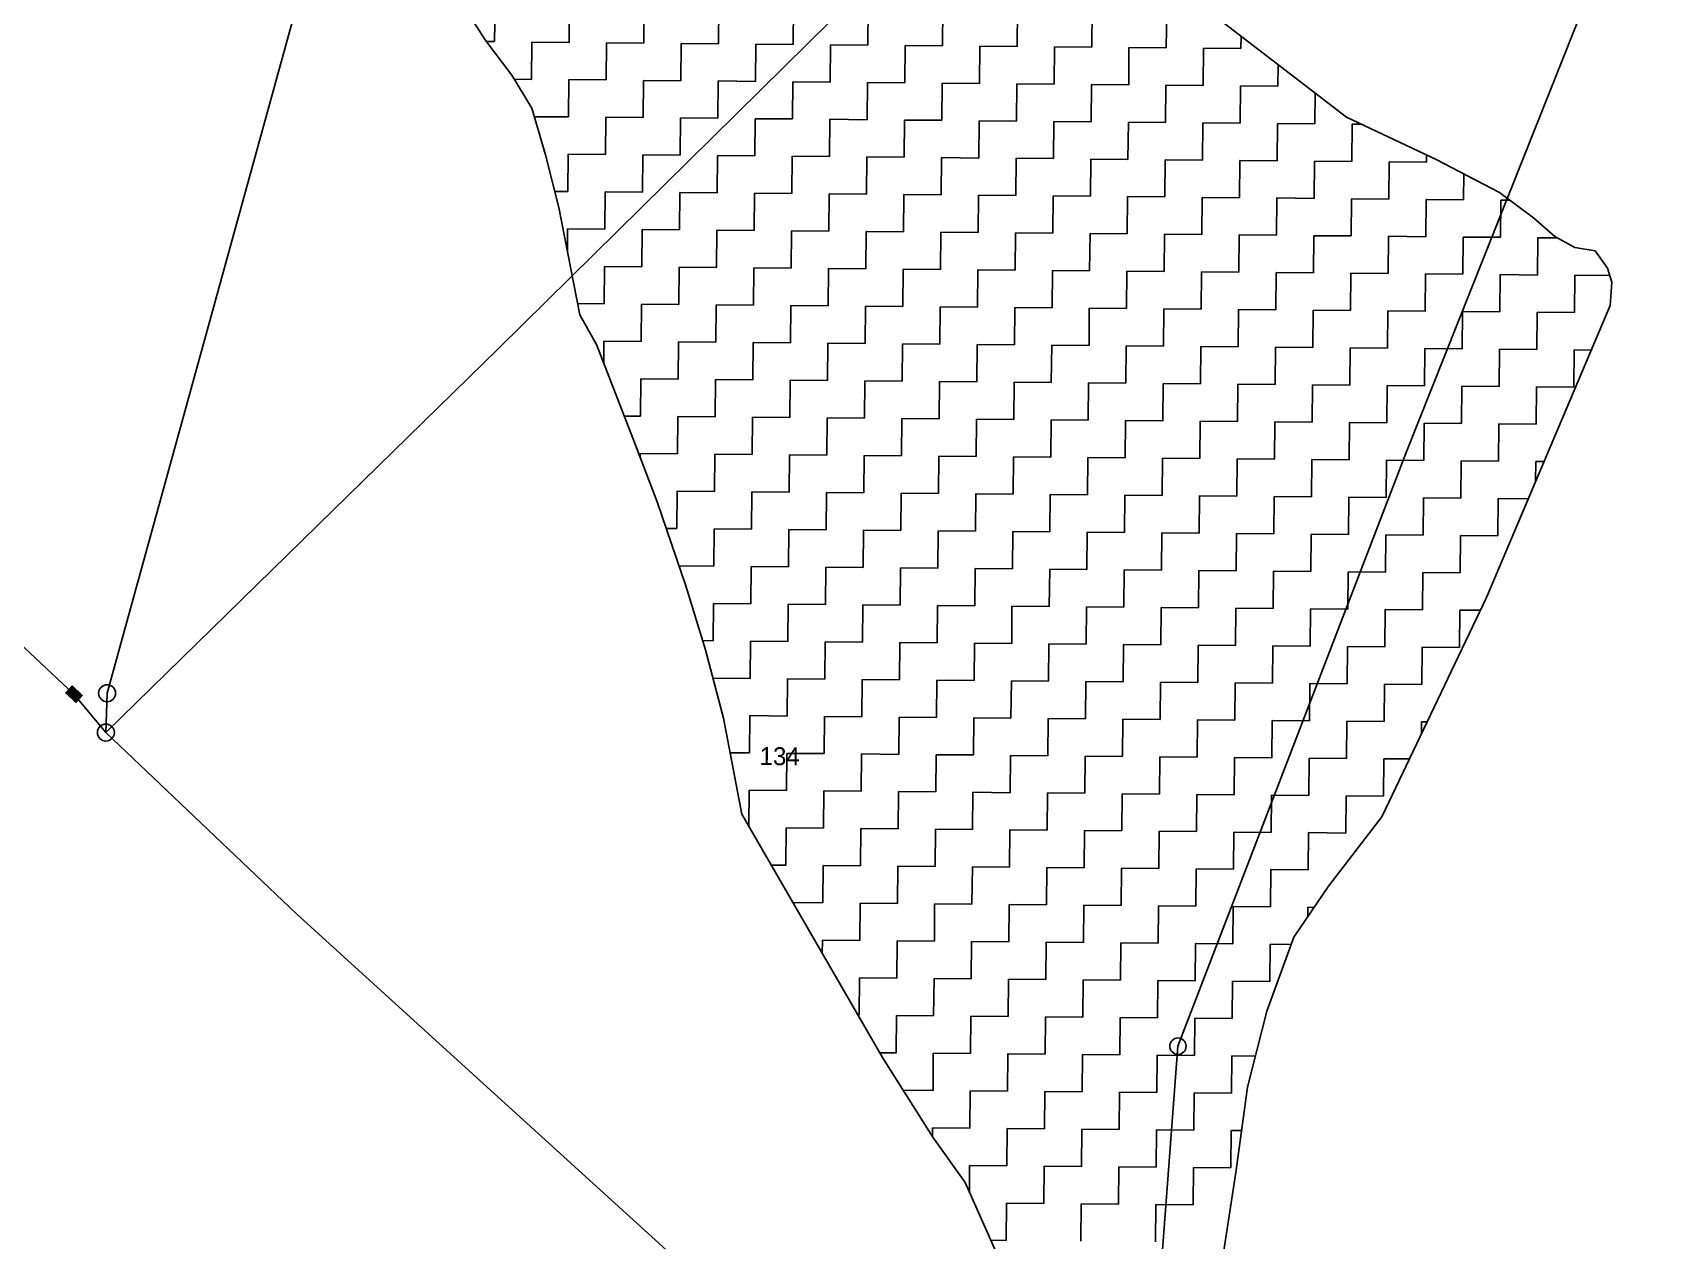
# Model space of a CAD drawing. Header units: metres. Extents: x 286188 to 288650, y 2015524 to 2018848.
# Drawn here: x 288218.7 to 288639.6, y 2017044.2 to 2017358.1 of the extents above; entities that cross this region are included whole.
import ezdxf
from ezdxf.enums import TextEntityAlignment as Align

# ---------------------------------------------------------------- set-up
doc = ezdxf.new("R2010")
doc.units = ezdxf.units.M
doc.header["$MEASUREMENT"] = 0
for name, color, linetype in [('POLY_HATCH', 12, 'Continuous'), ('POLY_PARCEL', 6, 'Continuous'), ('TEXT_PARCEL', 7, 'Continuous'), ('V_BOUND_LINE', 7, 'Continuous')]:
    doc.layers.add(name, color=color, linetype=linetype)
doc.styles.add('TEXT_MAP', font='', dxfattribs={"height": 1.8})
doc.styles.get('TEXT_MAP').set_extended_font_data('Kruti Dev 050')

msp = doc.modelspace()

# ---------------------------------------------------------------- hatches: boundary and pattern name
msp.add_hatch(color=256).paths.add_polyline_path([(288229, 2017188.27), (288227.3, 2017186.45), (288229.92, 2017184), (288231.62, 2017185.81)])

# ---------------------------------------------------------------- linework, layer by layer
msp.add_lwpolyline([(288229.92, 2017184), (288227.3, 2017186.45), (288229, 2017188.27), (288231.62, 2017185.81)], close=True)
for centre, radius in [((288238.07, 2017186.36), 2.2), ((288237.75, 2017176.15), 2.2), ((288516.29, 2017094.66), 2.13)]:
    msp.add_circle(centre, radius)
at = {"layer": 'POLY_HATCH'}
for p, q in [((288336.48, 2017355.84), (288324.04, 2017375.25)), ((288522.37, 2017365), (288560.04, 2017336.03)), ((288343.26, 2017346.91), (288336.48, 2017355.84)), ((288348.42, 2017338.4), (288343.26, 2017346.91)), ((288351.95, 2017326.27), (288348.42, 2017338.4)), ((288560.04, 2017336.03), (288583.34, 2017325.06)), ((288355.45, 2017312.53), (288351.95, 2017326.27)), ((288583.34, 2017325.06), (288599.81, 2017316.44)), ((288360.85, 2017284.65), (288355.45, 2017312.53)), ((288599.81, 2017316.44), (288608.63, 2017309.91)), ((288608.63, 2017309.91), (288614.23, 2017305.02)), ((288614.23, 2017305.02), (288619.45, 2017302.15)), ((288619.45, 2017302.15), (288624.69, 2017301.3)), ((288624.69, 2017301.3), (288627.88, 2017296.83)), ((288627.88, 2017296.83), (288629.05, 2017293.19)), ((288629.05, 2017293.19), (288628.6, 2017287.15)), ((288628.6, 2017287.15), (288596.44, 2017211.23)), ((288365.22, 2017276.95), (288360.85, 2017284.65)), ((288374.68, 2017252.67), (288365.22, 2017276.95)), ((288380.99, 2017236.08), (288374.68, 2017252.67)), ((288388.46, 2017214.24), (288380.99, 2017236.08)), ((288393.55, 2017197.66), (288388.46, 2017214.24)), ((288596.44, 2017211.23), (288569.27, 2017154.27)), ((288398.23, 2017179.87), (288393.55, 2017197.66)), ((288402.95, 2017154.92), (288398.23, 2017179.87)), ((288439.5, 2017091.68), (288402.95, 2017154.92)), ((288569.27, 2017154.27), (288555.39, 2017136.25)), ((288555.39, 2017136.25), (288546.4, 2017123.03)), ((288546.4, 2017123.03), (288539.36, 2017103.73)), ((288539.36, 2017103.73), (288534.34, 2017084.02)), ((288452.63, 2017071), (288439.5, 2017091.68)), ((288534.34, 2017084.02), (288531.32, 2017061.87)), ((288461, 2017059.23), (288452.63, 2017071)), ((288531.32, 2017061.87), (288527.89, 2017039.32)), ((288469.7, 2017039.79), (288461, 2017059.23))]:
    msp.add_line(p, q, dxfattribs=at)
at = {"layer": 'POLY_HATCH', "linetype": 'Continuous'}
for p, q in [((288338.76, 2017355.66), (288338.85, 2017365.35)), ((288358.15, 2017355.48), (288358.24, 2017365.18)), ((288377.54, 2017355.31), (288377.63, 2017365)), ((288396.93, 2017355.13), (288397.02, 2017364.82)), ((288416.32, 2017354.95), (288416.41, 2017364.65)), ((288435.71, 2017354.78), (288435.8, 2017364.47)), ((288455.1, 2017354.6), (288455.19, 2017364.3)), ((288474.49, 2017354.43), (288474.58, 2017364.12)), ((288493.88, 2017354.25), (288493.97, 2017363.95)), ((288513.27, 2017354.08), (288513.36, 2017363.77)), ((288336.61, 2017355.68), (288338.76, 2017355.66)), ((288348.37, 2017345.87), (288348.46, 2017355.57)), ((288348.46, 2017355.57), (288358.15, 2017355.48)), ((288367.76, 2017345.7), (288367.84, 2017355.39)), ((288367.84, 2017355.39), (288377.54, 2017355.31)), ((288387.15, 2017345.52), (288387.23, 2017355.22)), ((288387.23, 2017355.22), (288396.93, 2017355.13)), ((288406.54, 2017345.35), (288406.62, 2017355.04)), ((288406.62, 2017355.04), (288416.32, 2017354.95)), ((288425.93, 2017345.17), (288426.01, 2017354.87)), ((288426.01, 2017354.87), (288435.71, 2017354.78)), ((288445.32, 2017345), (288445.4, 2017354.69)), ((288445.4, 2017354.69), (288455.1, 2017354.6)), ((288464.71, 2017344.82), (288464.79, 2017354.52)), ((288464.79, 2017354.52), (288474.49, 2017354.43)), ((288532.66, 2017353.9), (288532.69, 2017357.07)), ((288484.1, 2017344.65), (288484.18, 2017354.34)), ((288484.18, 2017354.34), (288493.88, 2017354.25)), ((288503.49, 2017344.47), (288503.57, 2017354.17)), ((288503.57, 2017354.17), (288513.27, 2017354.08)), ((288522.87, 2017344.3), (288522.96, 2017353.99)), ((288522.96, 2017353.99), (288532.66, 2017353.9)), ((288542.26, 2017344.12), (288542.31, 2017349.66)), ((288343.86, 2017345.91), (288348.37, 2017345.87)), ((288357.97, 2017336.09), (288358.06, 2017345.79)), ((288358.06, 2017345.79), (288367.76, 2017345.7)), ((288377.36, 2017335.92), (288377.45, 2017345.61)), ((288377.45, 2017345.61), (288387.15, 2017345.52)), ((288396.75, 2017335.74), (288396.84, 2017345.44)), ((288396.84, 2017345.44), (288406.54, 2017345.35)), ((288416.14, 2017335.57), (288416.23, 2017345.26)), ((288416.23, 2017345.26), (288425.93, 2017345.17)), ((288435.53, 2017335.39), (288435.62, 2017345.09)), ((288435.62, 2017345.09), (288445.32, 2017345)), ((288454.92, 2017335.22), (288455.01, 2017344.91)), ((288455.01, 2017344.91), (288464.71, 2017344.82)), ((288474.31, 2017335.04), (288474.4, 2017344.73)), ((288474.4, 2017344.73), (288484.1, 2017344.65)), ((288493.7, 2017334.86), (288493.79, 2017344.56)), ((288493.79, 2017344.56), (288503.49, 2017344.47)), ((288513.09, 2017334.69), (288513.18, 2017344.38)), ((288513.18, 2017344.38), (288522.87, 2017344.3)), ((288532.48, 2017334.51), (288532.57, 2017344.21)), ((288532.57, 2017344.21), (288542.26, 2017344.12)), ((288551.87, 2017334.34), (288551.94, 2017342.25)), ((288349.07, 2017336.17), (288357.97, 2017336.09)), ((288367.58, 2017326.31), (288367.67, 2017336)), ((288367.67, 2017336), (288377.36, 2017335.92)), ((288386.97, 2017326.13), (288387.06, 2017335.83)), ((288387.06, 2017335.83), (288396.75, 2017335.74)), ((288406.36, 2017325.96), (288406.45, 2017335.65)), ((288406.45, 2017335.65), (288416.14, 2017335.57)), ((288425.75, 2017325.78), (288425.84, 2017335.48)), ((288425.84, 2017335.48), (288435.53, 2017335.39)), ((288445.14, 2017325.61), (288445.23, 2017335.3)), ((288445.23, 2017335.3), (288454.92, 2017335.22)), ((288464.53, 2017325.43), (288464.62, 2017335.13)), ((288464.62, 2017335.13), (288474.31, 2017335.04)), ((288483.92, 2017325.26), (288484.01, 2017334.95)), ((288484.01, 2017334.95), (288493.7, 2017334.86)), ((288503.31, 2017325.08), (288503.4, 2017334.78)), ((288503.4, 2017334.78), (288513.09, 2017334.69)), ((288522.7, 2017324.91), (288522.79, 2017334.6)), ((288522.79, 2017334.6), (288532.48, 2017334.51)), ((288542.09, 2017324.73), (288542.18, 2017334.43)), ((288542.18, 2017334.43), (288551.87, 2017334.34)), ((288561.48, 2017324.56), (288561.57, 2017334.25)), ((288561.57, 2017334.25), (288563.86, 2017334.23)), ((288357.8, 2017316.7), (288357.89, 2017326.4)), ((288357.89, 2017326.4), (288367.58, 2017326.31)), ((288377.19, 2017316.53), (288377.28, 2017326.22)), ((288377.28, 2017326.22), (288386.97, 2017326.13)), ((288396.58, 2017316.35), (288396.67, 2017326.05)), ((288396.67, 2017326.05), (288406.36, 2017325.96)), ((288415.97, 2017316.18), (288416.06, 2017325.87)), ((288416.06, 2017325.87), (288425.75, 2017325.78)), ((288435.36, 2017316), (288435.45, 2017325.7)), ((288435.45, 2017325.7), (288445.14, 2017325.61)), ((288454.75, 2017315.83), (288454.84, 2017325.52)), ((288454.84, 2017325.52), (288464.53, 2017325.43)), ((288474.14, 2017315.65), (288474.23, 2017325.35)), ((288474.23, 2017325.35), (288483.92, 2017325.26)), ((288493.53, 2017315.48), (288493.62, 2017325.17)), ((288493.62, 2017325.17), (288503.31, 2017325.08)), ((288512.92, 2017315.3), (288513, 2017324.99)), ((288513, 2017324.99), (288522.7, 2017324.91)), ((288580.87, 2017324.38), (288580.89, 2017326.22)), ((288532.31, 2017315.12), (288532.39, 2017324.82)), ((288532.39, 2017324.82), (288542.09, 2017324.73)), ((288551.7, 2017314.95), (288551.78, 2017324.64)), ((288551.78, 2017324.64), (288561.48, 2017324.56)), ((288571.09, 2017314.77), (288571.17, 2017324.47)), ((288571.17, 2017324.47), (288580.87, 2017324.38)), ((288590.48, 2017314.6), (288590.54, 2017321.3)), ((288354.38, 2017316.73), (288357.8, 2017316.7)), ((288367.41, 2017306.92), (288367.49, 2017316.61)), ((288367.49, 2017316.61), (288377.19, 2017316.53)), ((288386.8, 2017306.74), (288386.88, 2017316.44)), ((288386.88, 2017316.44), (288396.58, 2017316.35)), ((288406.19, 2017306.57), (288406.27, 2017316.26)), ((288406.27, 2017316.26), (288415.97, 2017316.18)), ((288425.58, 2017306.39), (288425.66, 2017316.09)), ((288425.66, 2017316.09), (288435.36, 2017316)), ((288444.97, 2017306.22), (288445.05, 2017315.91)), ((288445.05, 2017315.91), (288454.75, 2017315.83)), ((288464.36, 2017306.04), (288464.44, 2017315.74)), ((288464.44, 2017315.74), (288474.14, 2017315.65)), ((288483.75, 2017305.87), (288483.83, 2017315.56)), ((288483.83, 2017315.56), (288493.53, 2017315.48)), ((288503.13, 2017305.69), (288503.22, 2017315.39)), ((288503.22, 2017315.39), (288512.92, 2017315.3)), ((288522.52, 2017305.52), (288522.61, 2017315.21)), ((288522.61, 2017315.21), (288532.31, 2017315.12)), ((288541.91, 2017305.34), (288542, 2017315.04)), ((288542, 2017315.04), (288551.7, 2017314.95)), ((288561.3, 2017305.17), (288561.39, 2017314.86)), ((288561.39, 2017314.86), (288571.09, 2017314.77)), ((288580.69, 2017304.99), (288580.78, 2017314.69)), ((288580.78, 2017314.69), (288590.48, 2017314.6)), ((288600.08, 2017304.82), (288600.17, 2017314.51)), ((288600.17, 2017314.51), (288602.45, 2017314.49)), ((288357.66, 2017301.13), (288357.71, 2017307.01)), ((288357.71, 2017307.01), (288367.41, 2017306.92)), ((288377.01, 2017297.14), (288377.1, 2017306.83)), ((288377.1, 2017306.83), (288386.8, 2017306.74)), ((288396.4, 2017296.96), (288396.49, 2017306.66)), ((288396.49, 2017306.66), (288406.19, 2017306.57)), ((288415.79, 2017296.79), (288415.88, 2017306.48)), ((288415.88, 2017306.48), (288425.58, 2017306.39)), ((288435.18, 2017296.61), (288435.27, 2017306.31)), ((288435.27, 2017306.31), (288444.97, 2017306.22)), ((288454.57, 2017296.44), (288454.66, 2017306.13)), ((288454.66, 2017306.13), (288464.36, 2017306.04)), ((288473.96, 2017296.26), (288474.05, 2017305.96)), ((288474.05, 2017305.96), (288483.75, 2017305.87)), ((288493.35, 2017296.09), (288493.44, 2017305.78)), ((288493.44, 2017305.78), (288503.13, 2017305.69)), ((288512.74, 2017295.91), (288512.83, 2017305.61)), ((288512.83, 2017305.61), (288522.52, 2017305.52)), ((288532.13, 2017295.74), (288532.22, 2017305.43)), ((288532.22, 2017305.43), (288541.91, 2017305.34)), ((288551.52, 2017295.56), (288551.61, 2017305.25)), ((288551.61, 2017305.25), (288561.3, 2017305.17)), ((288570.91, 2017295.38), (288571, 2017305.08)), ((288571, 2017305.08), (288580.69, 2017304.99)), ((288590.3, 2017295.21), (288590.39, 2017304.9)), ((288590.39, 2017304.9), (288600.08, 2017304.82)), ((288609.69, 2017295.03), (288609.78, 2017304.73)), ((288609.78, 2017304.73), (288614.85, 2017304.68)), ((288367.23, 2017287.53), (288367.32, 2017297.22)), ((288367.32, 2017297.22), (288377.01, 2017297.14)), ((288386.62, 2017287.35), (288386.71, 2017297.05)), ((288386.71, 2017297.05), (288396.4, 2017296.96)), ((288406.01, 2017287.18), (288406.1, 2017296.87)), ((288406.1, 2017296.87), (288415.79, 2017296.79)), ((288425.4, 2017287), (288425.49, 2017296.7)), ((288425.49, 2017296.7), (288435.18, 2017296.61)), ((288444.79, 2017286.83), (288444.88, 2017296.52)), ((288444.88, 2017296.52), (288454.57, 2017296.44)), ((288464.18, 2017286.65), (288464.27, 2017296.35)), ((288464.27, 2017296.35), (288473.96, 2017296.26)), ((288483.57, 2017286.48), (288483.66, 2017296.17)), ((288483.66, 2017296.17), (288493.35, 2017296.09)), ((288502.96, 2017286.3), (288503.05, 2017296)), ((288503.05, 2017296), (288512.74, 2017295.91)), ((288522.35, 2017286.13), (288522.44, 2017295.82)), ((288522.44, 2017295.82), (288532.13, 2017295.74)), ((288541.74, 2017285.95), (288541.83, 2017295.65)), ((288541.83, 2017295.65), (288551.52, 2017295.56)), ((288561.13, 2017285.78), (288561.22, 2017295.47)), ((288561.22, 2017295.47), (288570.91, 2017295.38)), ((288580.52, 2017285.6), (288580.61, 2017295.3)), ((288580.61, 2017295.3), (288590.3, 2017295.21)), ((288599.91, 2017285.43), (288600, 2017295.12)), ((288600, 2017295.12), (288609.69, 2017295.03)), ((288619.3, 2017285.25), (288619.39, 2017294.95)), ((288619.39, 2017294.95), (288628.51, 2017294.86)), ((288360.28, 2017287.59), (288367.23, 2017287.53)), ((288376.84, 2017277.75), (288376.93, 2017287.44)), ((288376.93, 2017287.44), (288386.62, 2017287.35)), ((288396.23, 2017277.57), (288396.32, 2017287.27)), ((288396.32, 2017287.27), (288406.01, 2017287.18)), ((288415.62, 2017277.4), (288415.71, 2017287.09)), ((288415.71, 2017287.09), (288425.4, 2017287)), ((288435.01, 2017277.22), (288435.1, 2017286.92)), ((288435.1, 2017286.92), (288444.79, 2017286.83)), ((288454.4, 2017277.05), (288454.49, 2017286.74)), ((288454.49, 2017286.74), (288464.18, 2017286.65)), ((288473.79, 2017276.87), (288473.88, 2017286.57)), ((288473.88, 2017286.57), (288483.57, 2017286.48)), ((288493.18, 2017276.7), (288493.26, 2017286.39)), ((288493.26, 2017286.39), (288502.96, 2017286.3)), ((288512.57, 2017276.52), (288512.65, 2017286.22)), ((288512.65, 2017286.22), (288522.35, 2017286.13)), ((288531.96, 2017276.35), (288532.04, 2017286.04)), ((288532.04, 2017286.04), (288541.74, 2017285.95)), ((288551.35, 2017276.17), (288551.43, 2017285.87)), ((288551.43, 2017285.87), (288561.13, 2017285.78)), ((288570.74, 2017276), (288570.82, 2017285.69)), ((288570.82, 2017285.69), (288580.52, 2017285.6)), ((288590.13, 2017275.82), (288590.21, 2017285.51)), ((288590.21, 2017285.51), (288599.91, 2017285.43)), ((288609.52, 2017275.64), (288609.6, 2017285.34)), ((288609.6, 2017285.34), (288619.3, 2017285.25)), ((288367.09, 2017272.14), (288367.14, 2017277.83)), ((288367.14, 2017277.83), (288376.84, 2017277.75)), ((288386.45, 2017267.96), (288386.53, 2017277.66)), ((288386.53, 2017277.66), (288396.23, 2017277.57)), ((288405.84, 2017267.79), (288405.92, 2017277.48)), ((288405.92, 2017277.48), (288415.62, 2017277.4)), ((288425.23, 2017267.61), (288425.31, 2017277.31)), ((288425.31, 2017277.31), (288435.01, 2017277.22)), ((288444.62, 2017267.44), (288444.7, 2017277.13)), ((288444.7, 2017277.13), (288454.4, 2017277.05)), ((288464.01, 2017267.26), (288464.09, 2017276.96)), ((288464.09, 2017276.96), (288473.79, 2017276.87)), ((288483.39, 2017267.09), (288483.48, 2017276.78)), ((288483.48, 2017276.78), (288493.18, 2017276.7)), ((288502.78, 2017266.91), (288502.87, 2017276.61)), ((288502.87, 2017276.61), (288512.57, 2017276.52)), ((288522.17, 2017266.74), (288522.26, 2017276.43)), ((288522.26, 2017276.43), (288531.96, 2017276.35)), ((288541.56, 2017266.56), (288541.65, 2017276.26)), ((288541.65, 2017276.26), (288551.35, 2017276.17)), ((288560.95, 2017266.39), (288561.04, 2017276.08)), ((288561.04, 2017276.08), (288570.74, 2017276)), ((288580.34, 2017266.21), (288580.43, 2017275.91)), ((288580.43, 2017275.91), (288590.13, 2017275.82)), ((288599.73, 2017266.04), (288599.82, 2017275.73)), ((288599.82, 2017275.73), (288609.52, 2017275.64)), ((288619.12, 2017265.86), (288619.21, 2017275.56)), ((288619.21, 2017275.56), (288623.67, 2017275.52)), ((288376.66, 2017258.36), (288376.75, 2017268.05)), ((288376.75, 2017268.05), (288386.45, 2017267.96)), ((288396.05, 2017258.18), (288396.14, 2017267.88)), ((288396.14, 2017267.88), (288405.84, 2017267.79)), ((288415.44, 2017258.01), (288415.53, 2017267.7)), ((288415.53, 2017267.7), (288425.23, 2017267.61)), ((288434.83, 2017257.83), (288434.92, 2017267.53)), ((288434.92, 2017267.53), (288444.62, 2017267.44)), ((288454.22, 2017257.66), (288454.31, 2017267.35)), ((288454.31, 2017267.35), (288464.01, 2017267.26)), ((288473.61, 2017257.48), (288473.7, 2017267.18)), ((288473.7, 2017267.18), (288483.39, 2017267.09)), ((288493, 2017257.31), (288493.09, 2017267)), ((288493.09, 2017267), (288502.78, 2017266.91)), ((288512.39, 2017257.13), (288512.48, 2017266.83)), ((288512.48, 2017266.83), (288522.17, 2017266.74)), ((288531.78, 2017256.96), (288531.87, 2017266.65)), ((288531.87, 2017266.65), (288541.56, 2017266.56)), ((288551.17, 2017256.78), (288551.26, 2017266.48)), ((288551.26, 2017266.48), (288560.95, 2017266.39)), ((288570.56, 2017256.61), (288570.65, 2017266.3)), ((288570.65, 2017266.3), (288580.34, 2017266.21)), ((288589.95, 2017256.43), (288590.04, 2017266.13)), ((288590.04, 2017266.13), (288599.73, 2017266.04)), ((288609.34, 2017256.26), (288609.43, 2017265.95)), ((288609.43, 2017265.95), (288619.12, 2017265.86)), ((288372.45, 2017258.39), (288376.66, 2017258.36)), ((288386.27, 2017248.57), (288386.36, 2017258.27)), ((288386.36, 2017258.27), (288396.05, 2017258.18)), ((288405.66, 2017248.4), (288405.75, 2017258.09)), ((288405.75, 2017258.09), (288415.44, 2017258.01)), ((288425.05, 2017248.22), (288425.14, 2017257.92)), ((288425.14, 2017257.92), (288434.83, 2017257.83)), ((288444.44, 2017248.05), (288444.53, 2017257.74)), ((288444.53, 2017257.74), (288454.22, 2017257.66)), ((288463.83, 2017247.87), (288463.92, 2017257.57)), ((288463.92, 2017257.57), (288473.61, 2017257.48)), ((288483.22, 2017247.7), (288483.31, 2017257.39)), ((288483.31, 2017257.39), (288493, 2017257.31)), ((288502.61, 2017247.52), (288502.7, 2017257.22)), ((288502.7, 2017257.22), (288512.39, 2017257.13)), ((288522, 2017247.35), (288522.09, 2017257.04)), ((288522.09, 2017257.04), (288531.78, 2017256.96)), ((288541.39, 2017247.17), (288541.48, 2017256.87)), ((288541.48, 2017256.87), (288551.17, 2017256.78)), ((288560.78, 2017247), (288560.87, 2017256.69)), ((288560.87, 2017256.69), (288570.56, 2017256.61)), ((288580.17, 2017246.82), (288580.26, 2017256.52)), ((288580.26, 2017256.52), (288589.95, 2017256.43)), ((288599.56, 2017246.65), (288599.65, 2017256.34)), ((288599.65, 2017256.34), (288609.34, 2017256.26)), ((288376.57, 2017247.71), (288376.58, 2017248.66)), ((288376.58, 2017248.66), (288386.27, 2017248.57)), ((288395.88, 2017238.79), (288395.97, 2017248.49)), ((288395.97, 2017248.49), (288405.66, 2017248.4)), ((288415.27, 2017238.62), (288415.36, 2017248.31)), ((288415.36, 2017248.31), (288425.05, 2017248.22)), ((288434.66, 2017238.44), (288434.75, 2017248.14)), ((288434.75, 2017248.14), (288444.44, 2017248.05)), ((288454.05, 2017238.27), (288454.14, 2017247.96)), ((288454.14, 2017247.96), (288463.83, 2017247.87)), ((288473.44, 2017238.09), (288473.52, 2017247.79)), ((288473.52, 2017247.79), (288483.22, 2017247.7)), ((288492.83, 2017237.92), (288492.91, 2017247.61)), ((288492.91, 2017247.61), (288502.61, 2017247.52)), ((288512.22, 2017237.74), (288512.3, 2017247.44)), ((288512.3, 2017247.44), (288522, 2017247.35)), ((288531.61, 2017237.57), (288531.69, 2017247.26)), ((288531.69, 2017247.26), (288541.39, 2017247.17)), ((288551, 2017237.39), (288551.08, 2017247.09)), ((288551.08, 2017247.09), (288560.78, 2017247)), ((288570.39, 2017237.22), (288570.47, 2017246.91)), ((288570.47, 2017246.91), (288580.17, 2017246.82)), ((288589.78, 2017237.04), (288589.86, 2017246.74)), ((288589.86, 2017246.74), (288599.56, 2017246.65)), ((288609.21, 2017241.37), (288609.25, 2017246.56)), ((288609.25, 2017246.56), (288611.4, 2017246.54)), ((288386.1, 2017229.18), (288386.18, 2017238.88)), ((288386.18, 2017238.88), (288395.88, 2017238.79)), ((288405.49, 2017229.01), (288405.57, 2017238.7)), ((288405.57, 2017238.7), (288415.27, 2017238.62)), ((288424.88, 2017228.83), (288424.96, 2017238.53)), ((288424.96, 2017238.53), (288434.66, 2017238.44)), ((288444.27, 2017228.66), (288444.35, 2017238.35)), ((288444.35, 2017238.35), (288454.05, 2017238.27)), ((288463.65, 2017228.48), (288463.74, 2017238.18)), ((288463.74, 2017238.18), (288473.44, 2017238.09)), ((288483.04, 2017228.31), (288483.13, 2017238)), ((288483.13, 2017238), (288492.83, 2017237.92)), ((288502.43, 2017228.13), (288502.52, 2017237.83)), ((288502.52, 2017237.83), (288512.22, 2017237.74)), ((288521.82, 2017227.96), (288521.91, 2017237.65)), ((288521.91, 2017237.65), (288531.61, 2017237.57)), ((288541.21, 2017227.78), (288541.3, 2017237.48)), ((288541.3, 2017237.48), (288551, 2017237.39)), ((288560.6, 2017227.61), (288560.69, 2017237.3)), ((288560.69, 2017237.3), (288570.39, 2017237.22)), ((288579.99, 2017227.43), (288580.08, 2017237.13)), ((288580.08, 2017237.13), (288589.78, 2017237.04)), ((288599.38, 2017227.26), (288599.47, 2017236.95)), ((288599.47, 2017236.95), (288607.3, 2017236.88)), ((288383.34, 2017229.21), (288386.1, 2017229.18)), ((288395.7, 2017219.4), (288395.79, 2017229.1)), ((288395.79, 2017229.1), (288405.49, 2017229.01)), ((288415.09, 2017219.23), (288415.18, 2017228.92)), ((288415.18, 2017228.92), (288424.88, 2017228.83)), ((288434.48, 2017219.05), (288434.57, 2017228.75)), ((288434.57, 2017228.75), (288444.27, 2017228.66)), ((288453.87, 2017218.88), (288453.96, 2017228.57)), ((288453.96, 2017228.57), (288463.65, 2017228.48)), ((288473.26, 2017218.7), (288473.35, 2017228.4)), ((288473.35, 2017228.4), (288483.04, 2017228.31)), ((288492.65, 2017218.53), (288492.74, 2017228.22)), ((288492.74, 2017228.22), (288502.43, 2017228.13)), ((288512.04, 2017218.35), (288512.13, 2017228.05)), ((288512.13, 2017228.05), (288521.82, 2017227.96)), ((288531.43, 2017218.18), (288531.52, 2017227.87)), ((288531.52, 2017227.87), (288541.21, 2017227.78)), ((288550.82, 2017218), (288550.91, 2017227.7)), ((288550.91, 2017227.7), (288560.6, 2017227.61)), ((288570.21, 2017217.83), (288570.3, 2017227.52)), ((288570.3, 2017227.52), (288579.99, 2017227.43)), ((288589.6, 2017217.65), (288589.69, 2017227.35)), ((288589.69, 2017227.35), (288599.38, 2017227.26)), ((288386.66, 2017219.48), (288395.7, 2017219.4)), ((288405.31, 2017209.62), (288405.4, 2017219.31)), ((288405.4, 2017219.31), (288415.09, 2017219.23)), ((288424.7, 2017209.44), (288424.79, 2017219.14)), ((288424.79, 2017219.14), (288434.48, 2017219.05)), ((288444.09, 2017209.27), (288444.18, 2017218.96)), ((288444.18, 2017218.96), (288453.87, 2017218.88)), ((288463.48, 2017209.09), (288463.57, 2017218.79)), ((288463.57, 2017218.79), (288473.26, 2017218.7)), ((288482.87, 2017208.92), (288482.96, 2017218.61)), ((288482.96, 2017218.61), (288492.65, 2017218.53)), ((288502.26, 2017208.74), (288502.35, 2017218.44)), ((288502.35, 2017218.44), (288512.04, 2017218.35)), ((288521.65, 2017208.57), (288521.74, 2017218.26)), ((288521.74, 2017218.26), (288531.43, 2017218.18)), ((288541.04, 2017208.39), (288541.13, 2017218.09)), ((288541.13, 2017218.09), (288550.82, 2017218)), ((288560.43, 2017208.22), (288560.52, 2017217.91)), ((288560.52, 2017217.91), (288570.21, 2017217.83)), ((288579.82, 2017208.04), (288579.91, 2017217.74)), ((288579.91, 2017217.74), (288589.6, 2017217.65)), ((288395.53, 2017200.01), (288395.62, 2017209.71)), ((288395.62, 2017209.71), (288405.31, 2017209.62)), ((288414.92, 2017199.84), (288415.01, 2017209.53)), ((288415.01, 2017209.53), (288424.7, 2017209.44)), ((288434.31, 2017199.66), (288434.4, 2017209.36)), ((288434.4, 2017209.36), (288444.09, 2017209.27)), ((288453.7, 2017199.49), (288453.78, 2017209.18)), ((288453.78, 2017209.18), (288463.48, 2017209.09)), ((288473.09, 2017199.31), (288473.17, 2017209.01)), ((288473.17, 2017209.01), (288482.87, 2017208.92)), ((288492.48, 2017199.14), (288492.56, 2017208.83)), ((288492.56, 2017208.83), (288502.26, 2017208.74)), ((288511.87, 2017198.96), (288511.95, 2017208.66)), ((288511.95, 2017208.66), (288521.65, 2017208.57)), ((288531.26, 2017198.79), (288531.34, 2017208.48)), ((288531.34, 2017208.48), (288541.04, 2017208.39)), ((288550.65, 2017198.61), (288550.73, 2017208.31)), ((288550.73, 2017208.31), (288560.43, 2017208.22)), ((288570.04, 2017198.44), (288570.12, 2017208.13)), ((288570.12, 2017208.13), (288579.82, 2017208.04)), ((288589.42, 2017198.26), (288589.51, 2017207.96)), ((288589.51, 2017207.96), (288594.85, 2017207.91)), ((288392.82, 2017200.04), (288395.53, 2017200.01)), ((288405.14, 2017190.23), (288405.22, 2017199.93)), ((288405.22, 2017199.93), (288414.92, 2017199.84)), ((288424.53, 2017190.06), (288424.61, 2017199.75)), ((288424.61, 2017199.75), (288434.31, 2017199.66)), ((288443.91, 2017189.88), (288444, 2017199.57)), ((288444, 2017199.57), (288453.7, 2017199.49)), ((288463.3, 2017189.7), (288463.39, 2017199.4)), ((288463.39, 2017199.4), (288473.09, 2017199.31)), ((288482.69, 2017189.53), (288482.78, 2017199.22)), ((288482.78, 2017199.22), (288492.48, 2017199.14)), ((288502.08, 2017189.35), (288502.17, 2017199.05)), ((288502.17, 2017199.05), (288511.87, 2017198.96)), ((288521.47, 2017189.18), (288521.56, 2017198.87)), ((288521.56, 2017198.87), (288531.26, 2017198.79)), ((288540.86, 2017189), (288540.95, 2017198.7)), ((288540.95, 2017198.7), (288550.65, 2017198.61)), ((288560.25, 2017188.83), (288560.34, 2017198.52)), ((288560.34, 2017198.52), (288570.04, 2017198.44)), ((288579.64, 2017188.65), (288579.73, 2017198.35)), ((288579.73, 2017198.35), (288589.42, 2017198.26)), ((288395.49, 2017190.32), (288405.14, 2017190.23)), ((288414.74, 2017180.45), (288414.83, 2017190.14)), ((288414.83, 2017190.14), (288424.53, 2017190.06)), ((288434.13, 2017180.27), (288434.22, 2017189.97)), ((288434.22, 2017189.97), (288443.91, 2017189.88)), ((288453.52, 2017180.1), (288453.61, 2017189.79)), ((288453.61, 2017189.79), (288463.3, 2017189.7)), ((288472.91, 2017179.92), (288473, 2017189.62)), ((288473, 2017189.62), (288482.69, 2017189.53)), ((288492.3, 2017179.75), (288492.39, 2017189.44)), ((288492.39, 2017189.44), (288502.08, 2017189.35)), ((288511.69, 2017179.57), (288511.78, 2017189.27)), ((288511.78, 2017189.27), (288521.47, 2017189.18)), ((288531.08, 2017179.4), (288531.17, 2017189.09)), ((288531.17, 2017189.09), (288540.86, 2017189)), ((288550.47, 2017179.22), (288550.56, 2017188.92)), ((288550.56, 2017188.92), (288560.25, 2017188.83)), ((288569.86, 2017179.05), (288569.95, 2017188.74)), ((288569.95, 2017188.74), (288579.64, 2017188.65)), ((288404.96, 2017170.84), (288405.05, 2017180.54)), ((288405.05, 2017180.54), (288414.74, 2017180.45)), ((288424.35, 2017170.67), (288424.44, 2017180.36)), ((288424.44, 2017180.36), (288434.13, 2017180.27)), ((288443.74, 2017170.49), (288443.83, 2017180.19)), ((288443.83, 2017180.19), (288453.52, 2017180.1)), ((288463.13, 2017170.32), (288463.22, 2017180.01)), ((288463.22, 2017180.01), (288472.91, 2017179.92)), ((288482.52, 2017170.14), (288482.61, 2017179.83)), ((288482.61, 2017179.83), (288492.3, 2017179.75)), ((288501.91, 2017169.96), (288502, 2017179.66)), ((288502, 2017179.66), (288511.69, 2017179.57)), ((288521.3, 2017169.79), (288521.39, 2017179.48)), ((288521.39, 2017179.48), (288531.08, 2017179.4)), ((288540.69, 2017169.61), (288540.78, 2017179.31)), ((288540.78, 2017179.31), (288550.47, 2017179.22)), ((288560.08, 2017169.44), (288560.17, 2017179.13)), ((288560.17, 2017179.13), (288569.86, 2017179.05)), ((288579.53, 2017175.77), (288579.55, 2017178.96)), ((288579.55, 2017178.96), (288581.04, 2017178.95)), ((288399.93, 2017170.89), (288404.96, 2017170.84)), ((288414.57, 2017161.06), (288414.66, 2017170.75)), ((288414.66, 2017170.75), (288424.35, 2017170.67)), ((288433.96, 2017160.88), (288434.04, 2017170.58)), ((288434.04, 2017170.58), (288443.74, 2017170.49)), ((288453.35, 2017160.71), (288453.43, 2017170.4)), ((288453.43, 2017170.4), (288463.13, 2017170.32)), ((288472.74, 2017160.53), (288472.82, 2017170.23)), ((288472.82, 2017170.23), (288482.52, 2017170.14)), ((288492.13, 2017160.36), (288492.21, 2017170.05)), ((288492.21, 2017170.05), (288501.91, 2017169.96)), ((288511.52, 2017160.18), (288511.6, 2017169.88)), ((288511.6, 2017169.88), (288521.3, 2017169.79)), ((288530.91, 2017160.01), (288530.99, 2017169.7)), ((288530.99, 2017169.7), (288540.69, 2017169.61)), ((288550.3, 2017159.83), (288550.38, 2017169.53)), ((288550.38, 2017169.53), (288560.08, 2017169.44)), ((288569.68, 2017159.66), (288569.77, 2017169.35)), ((288569.77, 2017169.35), (288576.44, 2017169.29)), ((288404.79, 2017151.75), (288404.87, 2017161.15)), ((288404.87, 2017161.15), (288414.57, 2017161.06)), ((288424.17, 2017151.28), (288424.26, 2017160.97)), ((288424.26, 2017160.97), (288433.96, 2017160.88)), ((288443.56, 2017151.1), (288443.65, 2017160.8)), ((288443.65, 2017160.8), (288453.35, 2017160.71)), ((288462.95, 2017150.93), (288463.04, 2017160.62)), ((288463.04, 2017160.62), (288472.74, 2017160.53)), ((288482.34, 2017150.75), (288482.43, 2017160.45)), ((288482.43, 2017160.45), (288492.13, 2017160.36)), ((288501.73, 2017150.58), (288501.82, 2017160.27)), ((288501.82, 2017160.27), (288511.52, 2017160.18)), ((288521.12, 2017150.4), (288521.21, 2017160.09)), ((288521.21, 2017160.09), (288530.91, 2017160.01)), ((288540.51, 2017150.22), (288540.6, 2017159.92)), ((288540.6, 2017159.92), (288550.3, 2017159.83)), ((288559.9, 2017150.05), (288559.99, 2017159.74)), ((288559.99, 2017159.74), (288569.68, 2017159.66)), ((288414.39, 2017141.67), (288414.48, 2017151.36)), ((288414.48, 2017151.36), (288424.17, 2017151.28)), ((288433.78, 2017141.49), (288433.87, 2017151.19)), ((288433.87, 2017151.19), (288443.56, 2017151.1)), ((288453.17, 2017141.32), (288453.26, 2017151.01)), ((288453.26, 2017151.01), (288462.95, 2017150.93)), ((288472.56, 2017141.14), (288472.65, 2017150.84)), ((288472.65, 2017150.84), (288482.34, 2017150.75)), ((288491.95, 2017140.97), (288492.04, 2017150.66)), ((288492.04, 2017150.66), (288501.73, 2017150.58)), ((288511.34, 2017140.79), (288511.43, 2017150.49)), ((288511.43, 2017150.49), (288521.12, 2017150.4)), ((288530.73, 2017140.62), (288530.82, 2017150.31)), ((288530.82, 2017150.31), (288540.51, 2017150.22)), ((288550.12, 2017140.44), (288550.21, 2017150.14)), ((288550.21, 2017150.14), (288559.9, 2017150.05)), ((288410.59, 2017141.7), (288414.39, 2017141.67)), ((288424, 2017131.89), (288424.09, 2017141.58)), ((288424.09, 2017141.58), (288433.78, 2017141.49)), ((288443.39, 2017131.71), (288443.48, 2017141.41)), ((288443.48, 2017141.41), (288453.17, 2017141.32)), ((288462.78, 2017131.54), (288462.87, 2017141.23)), ((288462.87, 2017141.23), (288472.56, 2017141.14)), ((288482.17, 2017131.36), (288482.26, 2017141.06)), ((288482.26, 2017141.06), (288491.95, 2017140.97)), ((288501.56, 2017131.19), (288501.65, 2017140.88)), ((288501.65, 2017140.88), (288511.34, 2017140.79)), ((288520.95, 2017131.01), (288521.04, 2017140.71)), ((288521.04, 2017140.71), (288530.73, 2017140.62)), ((288540.34, 2017130.84), (288540.43, 2017140.53)), ((288540.43, 2017140.53), (288550.12, 2017140.44)), ((288416.23, 2017131.96), (288424, 2017131.89)), ((288433.61, 2017122.1), (288433.69, 2017131.8)), ((288433.69, 2017131.8), (288443.39, 2017131.71)), ((288453, 2017121.93), (288453.08, 2017131.62)), ((288453.08, 2017131.62), (288462.78, 2017131.54)), ((288472.39, 2017121.75), (288472.47, 2017131.45)), ((288472.47, 2017131.45), (288482.17, 2017131.36)), ((288491.78, 2017121.58), (288491.86, 2017131.27)), ((288491.86, 2017131.27), (288501.56, 2017131.19)), ((288511.17, 2017121.4), (288511.25, 2017131.1)), ((288511.25, 2017131.1), (288520.95, 2017131.01)), ((288530.56, 2017121.23), (288530.64, 2017130.92)), ((288530.64, 2017130.92), (288540.34, 2017130.84)), ((288550.01, 2017128.34), (288550.03, 2017130.75)), ((288550.03, 2017130.75), (288551.64, 2017130.73)), ((288423.88, 2017118.71), (288423.91, 2017122.19)), ((288423.91, 2017122.19), (288433.61, 2017122.1)), ((288443.21, 2017112.32), (288443.3, 2017122.02)), ((288443.3, 2017122.02), (288453, 2017121.93)), ((288462.6, 2017112.15), (288462.69, 2017121.84)), ((288462.69, 2017121.84), (288472.39, 2017121.75)), ((288481.99, 2017111.97), (288482.08, 2017121.67)), ((288482.08, 2017121.67), (288491.78, 2017121.58)), ((288501.38, 2017111.8), (288501.47, 2017121.49)), ((288501.47, 2017121.49), (288511.17, 2017121.4)), ((288520.77, 2017111.62), (288520.86, 2017121.32)), ((288520.86, 2017121.32), (288530.56, 2017121.23)), ((288540.16, 2017111.45), (288540.25, 2017121.14)), ((288540.25, 2017121.14), (288545.69, 2017121.09)), ((288433.43, 2017102.71), (288433.52, 2017112.41)), ((288433.52, 2017112.41), (288443.21, 2017112.32)), ((288452.82, 2017102.54), (288452.91, 2017112.23)), ((288452.91, 2017112.23), (288462.6, 2017112.15)), ((288472.21, 2017102.36), (288472.3, 2017112.06)), ((288472.3, 2017112.06), (288481.99, 2017111.97)), ((288491.6, 2017102.19), (288491.69, 2017111.88)), ((288491.69, 2017111.88), (288501.38, 2017111.8)), ((288510.99, 2017102.01), (288511.08, 2017111.71)), ((288511.08, 2017111.71), (288520.77, 2017111.62)), ((288530.38, 2017101.84), (288530.47, 2017111.53)), ((288530.47, 2017111.53), (288540.16, 2017111.45)), ((288433.13, 2017102.72), (288433.43, 2017102.71)), ((288443.04, 2017092.93), (288443.13, 2017102.63)), ((288443.13, 2017102.63), (288452.82, 2017102.54)), ((288462.43, 2017092.76), (288462.52, 2017102.45)), ((288462.52, 2017102.45), (288472.21, 2017102.36)), ((288481.82, 2017092.58), (288481.91, 2017102.28)), ((288481.91, 2017102.28), (288491.6, 2017102.19)), ((288501.21, 2017092.41), (288501.3, 2017102.1)), ((288501.3, 2017102.1), (288510.99, 2017102.01)), ((288520.6, 2017092.23), (288520.69, 2017101.93)), ((288520.69, 2017101.93), (288530.38, 2017101.84)), ((288438.76, 2017092.97), (288443.04, 2017092.93)), ((288452.65, 2017083.15), (288452.73, 2017092.84)), ((288452.73, 2017092.84), (288462.43, 2017092.76)), ((288472.04, 2017082.97), (288472.12, 2017092.67)), ((288472.12, 2017092.67), (288481.82, 2017092.58)), ((288491.43, 2017082.8), (288491.51, 2017092.49)), ((288491.51, 2017092.49), (288501.21, 2017092.41)), ((288510.82, 2017082.62), (288510.9, 2017092.32)), ((288510.9, 2017092.32), (288520.6, 2017092.23)), ((288530.2, 2017082.45), (288530.29, 2017092.14)), ((288530.29, 2017092.14), (288536.4, 2017092.09)), ((288444.87, 2017083.22), (288452.65, 2017083.15)), ((288462.25, 2017073.37), (288462.34, 2017083.06)), ((288462.34, 2017083.06), (288472.04, 2017082.97)), ((288481.64, 2017073.19), (288481.73, 2017082.89)), ((288481.73, 2017082.89), (288491.43, 2017082.8)), ((288501.03, 2017073.02), (288501.12, 2017082.71)), ((288501.12, 2017082.71), (288510.82, 2017082.62)), ((288520.42, 2017072.84), (288520.51, 2017082.54)), ((288520.51, 2017082.54), (288530.2, 2017082.45)), ((288452.54, 2017071.15), (288452.56, 2017073.45)), ((288452.56, 2017073.45), (288462.25, 2017073.37)), ((288471.86, 2017063.58), (288471.95, 2017073.28)), ((288471.95, 2017073.28), (288481.64, 2017073.19)), ((288491.25, 2017063.41), (288491.34, 2017073.1)), ((288491.34, 2017073.1), (288501.03, 2017073.02)), ((288510.64, 2017063.23), (288510.73, 2017072.93)), ((288510.73, 2017072.93), (288520.42, 2017072.84)), ((288530.03, 2017063.06), (288530.12, 2017072.75)), ((288530.12, 2017072.75), (288532.8, 2017072.73)), ((288462.1, 2017056.76), (288462.17, 2017063.67)), ((288462.17, 2017063.67), (288471.86, 2017063.58)), ((288481.47, 2017053.8), (288481.56, 2017063.5)), ((288481.56, 2017063.5), (288491.25, 2017063.41)), ((288500.86, 2017053.63), (288500.95, 2017063.32)), ((288500.95, 2017063.32), (288510.64, 2017063.23)), ((288520.25, 2017053.45), (288520.33, 2017063.15)), ((288520.33, 2017063.15), (288530.03, 2017063.06)), ((288471.69, 2017044.19), (288471.77, 2017053.89)), ((288471.77, 2017053.89), (288481.47, 2017053.8)), ((288491.08, 2017044.02), (288491.16, 2017053.71)), ((288491.16, 2017053.71), (288500.86, 2017053.63)), ((288510.47, 2017043.84), (288510.55, 2017053.54)), ((288510.55, 2017053.54), (288520.25, 2017053.45)), ((288529.94, 2017053.36), (288530.02, 2017053.36)), ((288529.94, 2017052.79), (288529.94, 2017053.36)), ((288467.71, 2017044.23), (288471.69, 2017044.19))]:
    msp.add_line(p, q, dxfattribs=at)
at = {"layer": 'POLY_PARCEL'}
for p, q in [((288339.84, 2017276.05), (288484.97, 2017419.14)), ((288238.07, 2017186.36), (288296.33, 2017397.77)), ((288086.35, 2017320.02), (288229.46, 2017186.13)), ((288237.75, 2017176.15), (288339.84, 2017276.05)), ((288229.46, 2017186.13), (288237.75, 2017176.15)), ((288237.75, 2017176.15), (288238.07, 2017186.36)), ((288287.26, 2017129.04), (288237.75, 2017176.15)), ((288459.13, 2016972.94), (288287.26, 2017129.04))]:
    msp.add_line(p, q, dxfattribs=at)
at = {"layer": 'V_BOUND_LINE'}
for p, q in [((288639.61, 2017409.81), (288575.6, 2017248.95)), ((288575.6, 2017248.95), (288528.8, 2017127.28)), ((288528.8, 2017127.28), (288516.29, 2017094.66)), ((288516.29, 2017094.66), (288506.41, 2016963.63))]:
    msp.add_line(p, q, dxfattribs=at)

# ---------------------------------------------------------------- texts
at = {"layer": 'TEXT_PARCEL', "style": 'TEXT_MAP'}
msp.add_text('134', height=4.654, rotation=359.4824, dxfattribs=at).set_placement((288412.82, 2017170.01), align=Align.MIDDLE)

doc.saveas('drawing.dxf')
